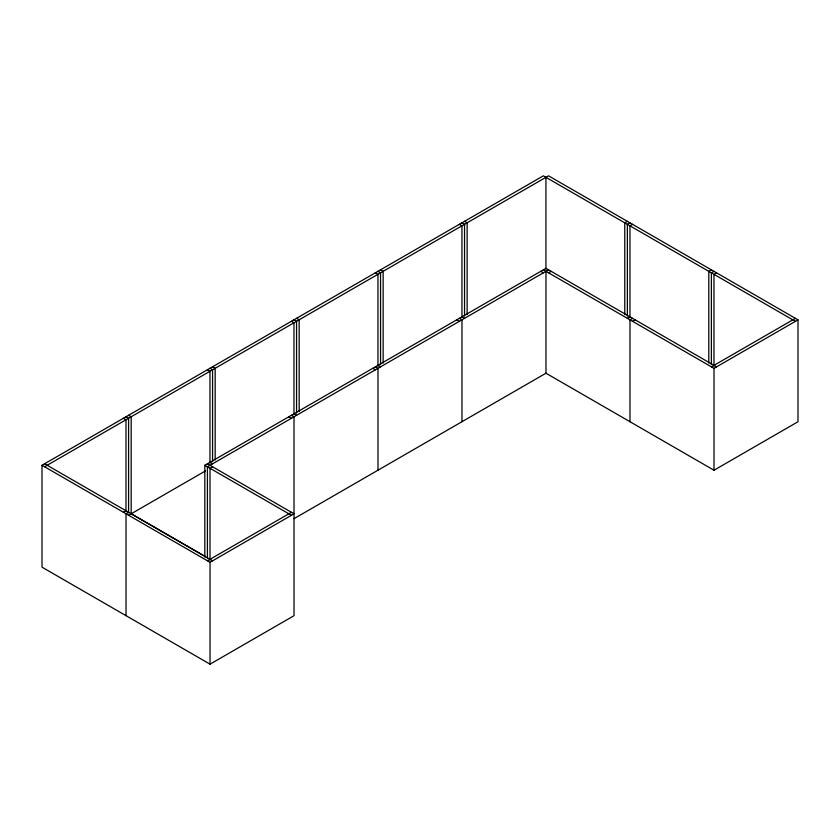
<?xml version="1.0" encoding="UTF-8"?>
<svg xmlns="http://www.w3.org/2000/svg" width="840" height="840" viewBox="0 0 840 840"><rect width="100%" height="100%" fill="white"/><g stroke="black" fill="none" stroke-linecap="round" stroke-linejoin="round"><path stroke-width="1.26" d="M291.406 415.296L294 416.798L294.031 615.688L210.042 664.178L42 567.158L42 465.276L543.344 175.822L795.407 321.353M44.593 466.767L548.53 175.822L798 319.851L798 421.743L714.01 470.232L545.969 373.212L294 518.69M123.428 512.284L126.021 510.783M204.823 557.077L204.823 465.286L545.969 268.328L716.604 366.849M627.365 221.34L624.771 222.831L624.771 314.622M128.614 512.284L126.021 513.776L126.021 615.668M548.562 269.829L207.417 466.788L207.417 558.579M629.958 222.831L627.365 224.333L627.365 316.123M128.614 515.277L205.475 470.915M212.604 466.788L210.011 468.29L210.011 560.07M548.562 272.822L551.155 271.331M632.551 224.333L629.958 225.834L629.958 317.625M207.448 560.795L291.438 512.306M627.396 318.339L629.99 316.838M711.385 269.85L708.792 271.341L708.792 363.132M42 465.276L210.042 562.286L294.031 513.797L207.417 463.796M632.583 318.339L629.99 319.841L629.99 421.722M713.979 271.341L711.385 272.843L711.385 364.633M632.583 321.332L635.176 319.841M716.573 272.843L713.979 274.344L713.979 366.135M711.417 366.849L795.407 318.36M543.375 269.829L714.01 368.34L798 319.851M464.541 221.319L467.135 222.821L467.135 314.601M461.947 222.821L464.541 224.311L464.541 316.103M459.354 224.311L461.947 225.813L461.947 317.604M540.782 271.331L543.375 272.822M380.552 269.808L383.145 271.31L383.145 363.101M461.979 316.817L464.572 318.318M377.958 271.31L380.552 272.811L380.552 364.592M459.386 318.318L461.979 319.82L461.979 421.701M375.365 272.811L377.958 274.302L377.958 366.093M456.792 319.82L459.386 321.31M296.562 318.297L299.156 319.798L299.156 411.59M377.99 365.316L380.583 366.807M293.969 319.798L296.562 321.3L296.562 413.091M375.396 366.807L377.99 368.308L377.99 470.19M291.375 321.3L293.969 322.791L293.969 414.582M372.803 368.308L375.396 369.81M212.572 366.796L215.166 368.288L215.166 460.079M294 413.805L296.594 415.296M209.979 368.288L212.572 369.789L212.572 461.58M207.386 369.789L209.979 371.291L209.979 463.071M288.813 416.798L291.406 418.299M128.583 415.286L131.177 416.776L131.177 513.817L205.506 556.731M210.011 462.294L212.604 463.796M125.99 416.776L128.583 418.278L128.583 512.694M123.396 418.278L125.99 419.78L125.99 511.57M204.823 465.286L291.438 515.298M44.593 463.774L212.636 560.795M714.01 368.34L714.01 470.232M545.969 271.331L545.969 373.212M545.937 177.324L545.937 269.115M210.042 562.286L210.042 664.178"/></g></svg>
